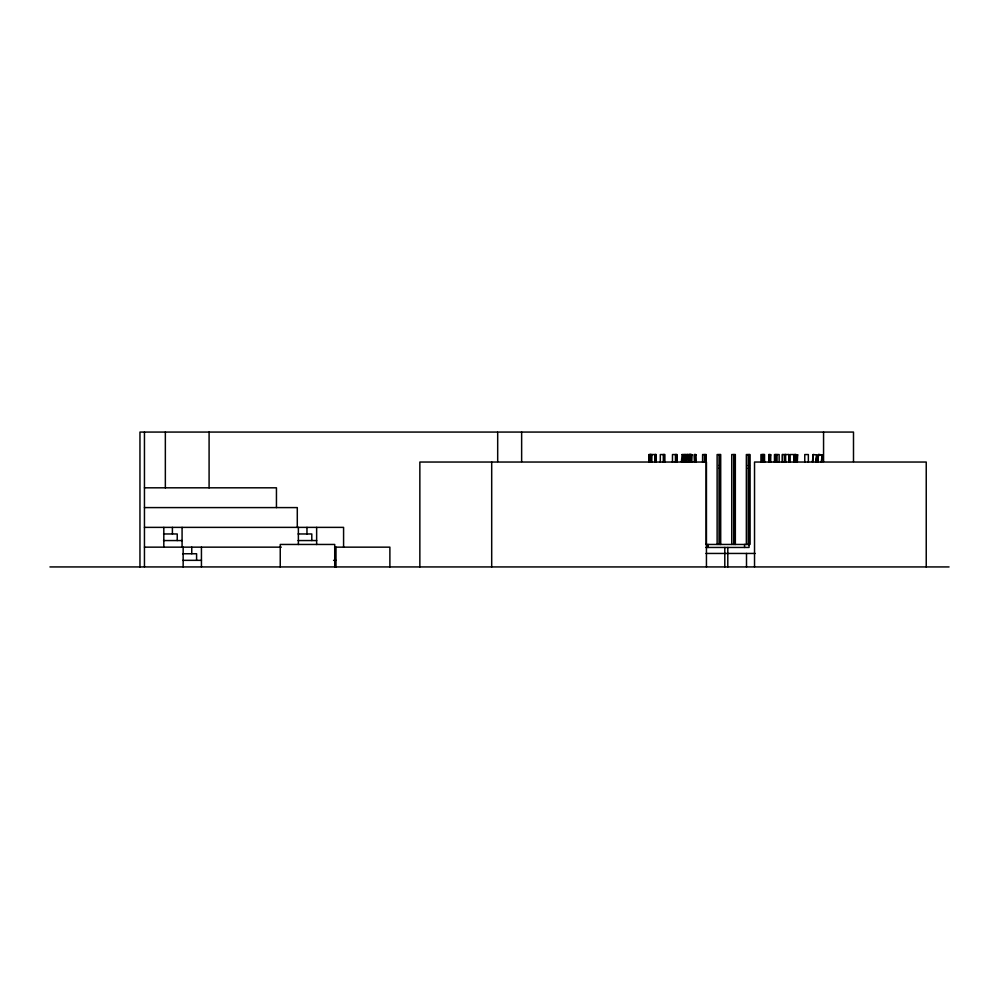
<?xml version="1.0" encoding="UTF-8"?>
<svg xmlns="http://www.w3.org/2000/svg" width="999" height="999" viewBox="0 0 999 999"><rect width="100%" height="100%" fill="white"/><g stroke="black" fill="none" stroke-linecap="round" stroke-linejoin="round"><path stroke-width="1.5" d="M694.342 461.813L694.43 454.545L695.616 454.545L696.041 462.125M694.867 462.125L694.43 454.545M695.516 461.813L695.616 454.545M768.78 461.813L768.905 454.545L770.067 454.545L770.778 454.87L770.641 462.125M769.48 462.125L769.605 454.87L768.905 454.545M769.942 461.813L770.067 454.545M689.173 461.813L689.447 454.545L692.045 454.87L691.77 462.125M690.496 455.207L690.521 454.545L692.045 454.87M690.821 458.828L690.971 454.87M794.155 461.813L794.555 454.545L795.504 454.545L797.677 454.87L797.289 462.125M795.104 461.813L795.504 454.545M796.34 462.125L796.74 454.87L794.555 454.545M686.213 461.813L686.675 454.545L690.059 454.87L686.675 454.545M687.062 461.813L687.512 454.545M688.761 462.125L689.21 454.87M689.597 462.125L689.809 458.828M684.303 461.813L685.389 454.545L684.802 461.813M812.349 461.813L813.386 454.545L812.786 461.813M815.684 462.125L816.72 454.87L816.121 462.125M683.353 461.813L684.115 454.545L683.478 461.813M681.393 461.813L682.155 454.545M682.654 461.813L683.279 454.545M817.781 461.813L818.418 454.545L822.052 454.87L821.365 462.125M817.794 462.087L818.606 454.545L822.202 454.87L821.528 462.125M497.365 432.067L139.96 432.067L139.96 566.933M687.986 454.545L691.583 454.545M687.562 454.87L683.99 454.545M688.149 454.87L684.889 454.545M694.954 454.87L696.141 454.87M704.47 454.87L705.656 454.87M719.03 454.87L720.217 454.87M733.691 454.87L734.877 454.87M748.214 454.87L749.412 454.87M769.605 454.87L770.778 454.87M796.74 454.87L797.677 454.87M719.03 465.434L720.217 465.434M748.214 465.434L749.412 465.434M719.03 468.256L720.217 468.256M748.214 468.256L749.412 468.256M144.455 487.812L276.448 487.812L276.448 507.592M144.455 507.592L297.29 507.592L297.29 527.372M144.455 527.372L343.581 527.372L343.581 547.152M163.536 533.966L177.235 533.966L177.235 540.559M298.102 533.966L311.8 533.966L311.8 540.559M163.536 540.559L182.08 540.559M298.102 540.559L316.646 540.559M705.794 544.455L749.937 544.455L749.937 454.545L746.353 454.545L746.353 544.455M144.455 547.152L281.318 547.152M334.603 547.152L389.885 547.152L389.885 566.933M705.794 547.452L749.038 547.452L749.05 544.455M705.981 553.446L755.169 553.446M182.617 553.746L196.591 553.746L196.591 560.339M182.892 560.339L201.436 560.339M333.579 560.339L335.989 560.339M49.95 566.933L949.05 566.933M682.042 454.545L686.912 454.87M812.936 454.545L816.72 454.87M926.235 566.933L926.235 462.038L754.532 462.038L754.532 566.933M853.496 461.526L853.496 432.067L497.689 432.067L497.689 461.526M823.563 432.067L823.563 461.526M808.353 462.3L808.353 454.545L804.769 454.545L804.769 462.3M793.755 462.3L793.755 454.545L790.159 454.545L790.159 462.3M789.048 462.3L789.048 454.545L782.242 454.545L782.242 462.3M788.823 454.545L788.835 462.3M785.439 454.545L785.589 462.3M785.364 454.545L785.364 462.3M784.914 454.545L784.914 462.3M782.679 454.545L782.679 462.3M779.145 462.3L779.145 454.545L774.475 454.545L774.475 462.3M777.047 454.545L777.047 462.3M776.098 454.545L776.098 462.3M775.424 454.545L775.424 462.3M764.547 462.3L764.547 454.545L760.951 454.545L760.951 462.3M764.11 454.545L764.11 462.3M763.636 454.545L763.636 462.3M762.936 454.545L762.936 462.3M762.462 454.545L762.462 462.3M749.412 454.545L749.412 544.455M748.214 454.545L748.214 544.455M746.503 553.446L746.503 566.933M744.555 544.455L744.555 547.452M735.339 544.455L735.339 454.545L731.743 454.545L731.743 544.455M734.877 454.545L734.877 544.455M733.691 454.545L733.691 544.455M727.796 547.452L727.796 566.933M724.799 547.452L724.799 566.933M720.704 544.455L720.704 454.545L717.12 454.545L717.12 544.455M720.217 454.545L720.217 544.455M719.03 454.545L719.03 544.455M708.041 544.455L708.041 547.452M706.443 566.933L706.443 462.038L419.855 462.038L419.855 566.933M706.193 544.455L706.193 454.545L702.597 454.545L702.597 462.3M705.656 454.545L705.656 462.3M704.47 454.545L704.457 462.3M691.021 454.545L691.021 462.3M690.821 454.545L690.821 462.3M689.847 454.545L689.847 462.3M689.635 454.545L689.635 462.3M677.047 462.3L677.047 454.545L672.477 454.545L672.477 462.3M676.523 454.545L676.523 462.3M675.961 454.545L675.961 462.3M675.436 454.545L675.436 462.3M664.884 462.3L664.884 454.545L660.302 454.545L660.302 462.3M664.148 454.545L664.148 462.3M664.035 454.545L664.035 462.3M663.311 454.545L663.311 462.3M656.193 462.3L656.193 454.545L649.025 454.545L649.025 462.3M655.694 454.545L655.694 462.3M655.444 454.545L655.444 462.3M655.007 454.545L654.944 462.3M651.91 454.545L651.785 462.3M651.286 454.545L651.161 462.3M650.524 454.545L650.524 462.3M650.312 454.545L650.262 462.3M650.062 454.545L650.062 462.3M649.138 454.545L649.138 462.3M521.64 432.067L521.64 461.526M491.695 462.038L491.695 566.933M335.989 547.152L335.989 566.933M334.727 566.933L334.727 544.455L280.244 544.455L280.244 566.933M316.646 527.372L316.646 544.517M306.968 527.372L306.968 533.966M298.376 527.372L298.376 544.517M209.091 432.067L209.091 487.874M201.436 547.152L201.436 566.933M191.758 547.152L191.758 553.746M183.154 547.152L183.154 566.933M182.08 527.372L182.08 547.152M172.402 527.372L172.402 533.966M165.347 432.067L165.347 487.874M163.811 527.372L163.811 547.152M144.455 432.067L144.455 566.933M650.749 462.3L650.749 454.545L650.724 462.3"/></g></svg>
